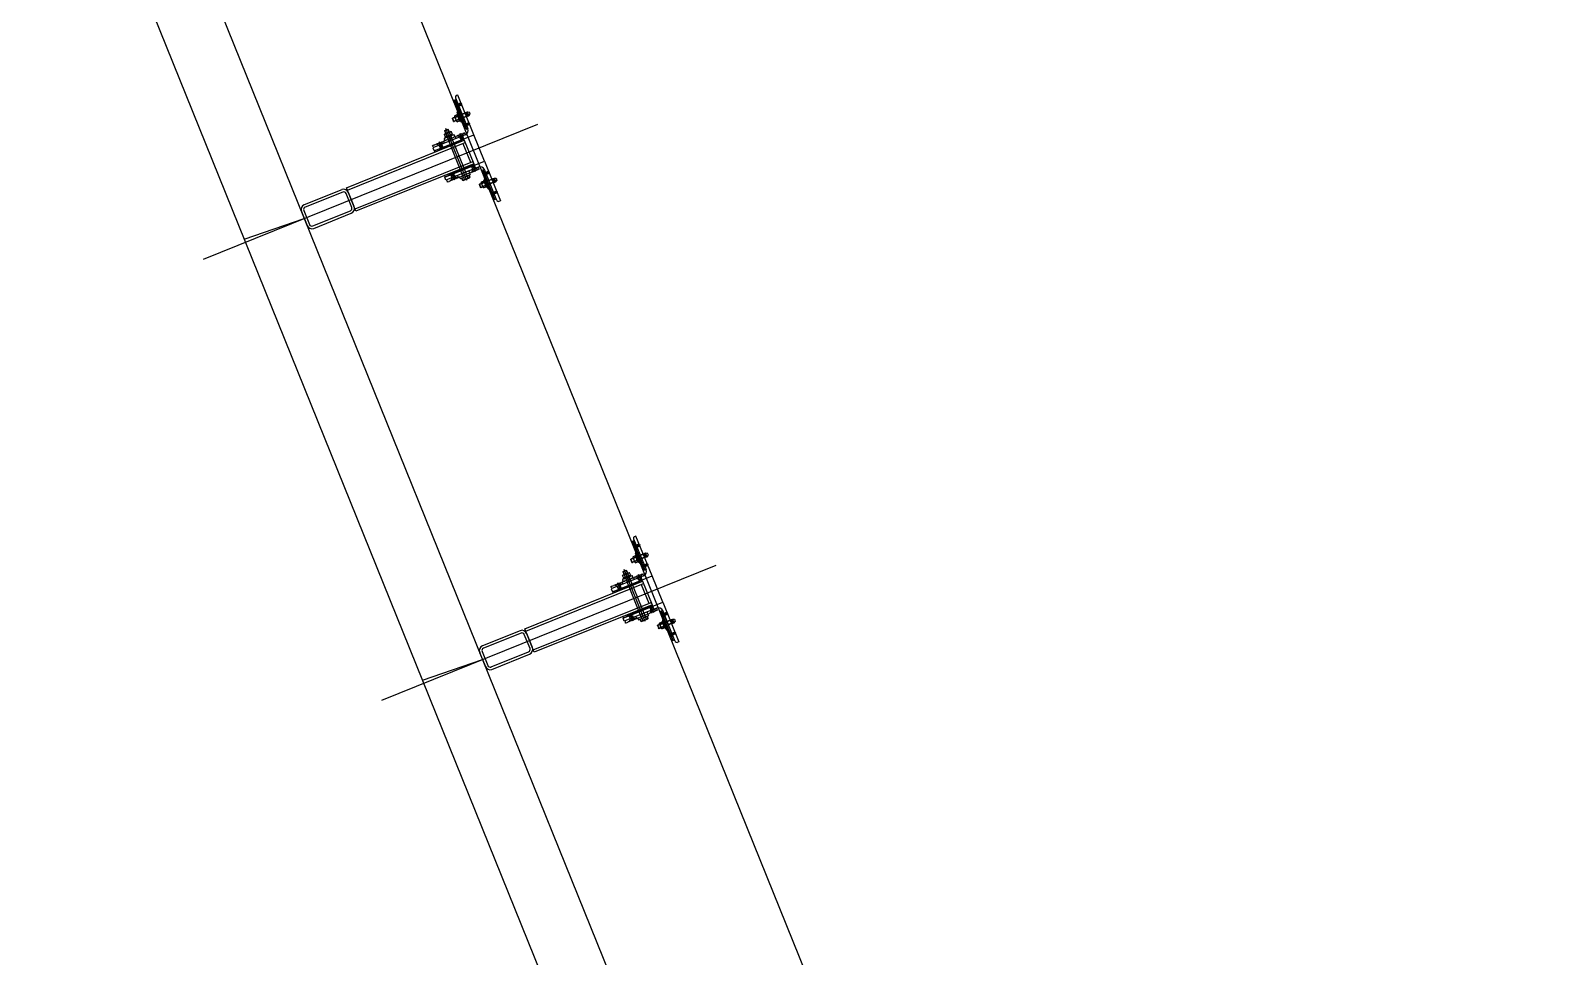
# Model space of a CAD drawing. Extents: x 809487 to 809680, y 818779 to 819225.
# Drawn here: x 809525.603 to 809530.392, y 818970.139 to 818973.064 of the extents above; entities that cross this region are included whole.
import ezdxf

# ---------------------------------------------------------------- set-up
doc = ezdxf.new("R2010")
doc.units = 0
for name, color, linetype in [('Default', 7, 'Continuous'), ('F-Glazing', 7, 'Continuous'), ('MAJ223__', 7, 'Continuous'), ('MAJ292_1', 7, 'Continuous'), ('MAJ292__', 7, 'Continuous'), ('MAJ314__scope', 7, 'Continuous'), ('MAJ318__', 7, 'Continuous'), ('MAJ322__', 7, 'Continuous'), ('MAJ325__', 7, 'Continuous'), ('MAJ520__', 7, 'Continuous'), ('WELDING', 7, 'Continuous')]:
    doc.layers.add(name, color=color, linetype=linetype)

# ---------------------------------------------------------------- blocks, each defined once
blk = doc.blocks.new('A$C62E2240C')
at = {"layer": 'MAJ223__'}
for p, q in [((-0.005, -0.01), (0.0181, -0.01)), ((0.005, -0.0058), (0.0135, -0.0058)), ((0.005, -0.0142), (0.0135, -0.0142)), ((0.0127, -0.005), (0.0127, -0.015))]:
    blk.add_line(p, q, dxfattribs=at)
blk.add_lwpolyline([(0, 0), (0.005, -0.005), (0.005, -0.015), (0, -0.02)], close=True, dxfattribs=at)
for points in [[(0, -0.0113), (0.0033, -0.0113), (0.0033, -0.0088), (0, -0.0088)], [(0.005, -0.005), (0.0127, -0.005), (0.0135, -0.0058), (0.0135, -0.0142), (0.0127, -0.015), (0.005, -0.015)]]:
    blk.add_lwpolyline(points, dxfattribs=at)
blk = doc.blocks.new('TM12NUT')
at = {"layer": 'Default'}
for p, q in [((0.0078, 0), (-0.0078, 0)), ((-0.0104, -0.0015), (-0.0104, -0.0085)), ((-0.0078, -0.01), (0.0078, -0.01)), ((-0.0052, -0.0085), (-0.0052, -0.0015)), ((0.0052, -0.0085), (0.0052, -0.0015)), ((0.0104, -0.0085), (0.0104, -0.0015))]:
    blk.add_line(p, q, dxfattribs=at)
for centre, radius, start, end in [((0, -0.0098), 0.00979, 57.7958, 122.2042), ((0.0078, -0.003), 0.00301, 30, 150), ((-0.0078, -0.003), 0.00301, 30, 150), ((-0.0078, -0.007), 0.00301, 210, 330), ((0, -0.0002), 0.00979, 237.7958, 302.2042), ((0.0078, -0.007), 0.00301, 210, 330)]:
    blk.add_arc(centre, radius, start, end, dxfattribs=at)
blk = doc.blocks.new('M12_WASH')
at = {"layer": 'Default'}
for p, q in [((0.0025, 0.0016), (0, 0.0009)), ((0, -0.0016), (0.0025, -0.0009))]:
    blk.add_line(p, q, dxfattribs=at)
blk.add_lwpolyline([(0, -0.012), (0.0025, -0.012), (0.0025, 0.012), (0, 0.012)], close=True, dxfattribs=at)
blk = doc.blocks.new('A$C392C4054')
at = {"layer": 'Default'}
for p, q in [((0.013, 0.05), (0, 0.05)), ((0.013, 0.047), (0, 0.047)), ((0.0016, 0.0468), (0.0016, 0)), ((0.0114, 0.0468), (0.0114, 0))]:
    blk.add_line(p, q, dxfattribs=at)
at = {"layer": 'MAJ292_1'}
for p, q in [((0.0005, 0.047), (0.0005, 0.0468)), ((0.0125, 0.047), (0.0125, 0.0468))]:
    blk.add_line(p, q, dxfattribs=at)
at = {"layer": 'MAJ318__'}
for p, q in [((0, 0.0517), (0.003, 0.057)), ((0, 0.0468), (0, 0.0517)), ((0.013, 0.0515), (0, 0.0515)), ((0.01, 0.057), (0.003, 0.057)), ((0.013, 0.0517), (0.01, 0.057)), ((0.013, 0.0468), (0.013, 0.0517)), ((0.013, 0.0468), (0, 0.0468)), ((0.0005, 0.0468), (0.0005, 0.0011)), ((0.0005, 0.0011), (0.0016, 0)), ((0.0125, 0.0011), (0.0005, 0.0011)), ((0.0054, 0), (0.0016, 0)), ((0.0065, 0.0011), (0.0054, 0)), ((0.0065, 0.0011), (0.0076, 0)), ((0.0114, 0), (0.0076, 0)), ((0.0114, 0), (0.0125, 0.0011)), ((0.0125, 0.0468), (0.0125, 0.0011))]:
    blk.add_line(p, q, dxfattribs=at)
blk = doc.blocks.new('M06MC13')
at = {"layer": 'Default'}
for p, q in [((-0.005, 0), (0.018, 0)), ((0.003, 0.0025), (0.013, 0.0025)), ((0.0125, -0.003), (0.0125, 0.003)), ((0.003, -0.0025), (0.013, -0.0025))]:
    blk.add_line(p, q, dxfattribs=at)
blk.add_lwpolyline([(0, -0.006), (0.003, -0.003), (0.003, 0.003), (0, 0.006)], close=True, dxfattribs=at)
for points in [[(0, 0.00075), (0.002, 0.00075), (0.002, -0.00075), (0, -0.00075)], [(0.003, -0.003), (0.0125, -0.003), (0.013, -0.0025), (0.013, 0.0025), (0.0125, 0.003), (0.003, 0.003)]]:
    blk.add_lwpolyline(points, dxfattribs=at)
blk = doc.blocks.new('M12HB160')
at = {"layer": 'Default'}
for p, q in [((-0.013, 0), (0.165, 0)), ((0.125, 0.005), (0.16, 0.005)), ((0.159, -0.006), (0.159, 0.006)), ((0.125, -0.005), (0.16, -0.005))]:
    blk.add_line(p, q, dxfattribs=at)
blk.add_lwpolyline([(-0.0065, -0.012), (-0.008, -0.0105), (-0.008, 0.0105), (-0.0065, 0.012), (0, 0.012), (0, -0.012)], close=True, dxfattribs=at)
for points in [[(-0.0064, 0.006), (0, 0.006), (0, 0.012), (-0.0064, 0.012)], [(0, -0.006), (0.159, -0.006), (0.16, -0.005), (0.16, 0.005), (0.159, 0.006), (0, 0.006)], [(0.124, -0.006), (0.125, -0.005), (0.125, 0.005), (0.124, 0.006)], [(-0.0064, -0.012), (0, -0.012), (0, -0.006), (-0.0064, -0.006)]]:
    blk.add_lwpolyline(points, dxfattribs=at)
for centre, radius, start, end in [((-0.0044, 0.009), 0.0036, 123.6264, 236.3736), ((0.004, 0), 0.012, 150, 210), ((-0.0044, -0.009), 0.0036, 123.6264, 236.3736)]:
    blk.add_arc(centre, radius, start, end, dxfattribs=at)
blk = doc.blocks.new('M12_NUT1')
at = {"layer": 'Default'}
blk.add_lwpolyline([(0.01, 0.0105), (0.01, -0.0105), (0.0085, -0.012), (0.0015, -0.012), (0, -0.0105), (0, 0.0105), (0.0015, 0.012), (0.0085, 0.012)], close=True, dxfattribs=at)
for points in [[(0.0016, 0.006), (0.0084, 0.006)], [(0.0016, 0.006), (0.0084, 0.006)], [(0.0084, -0.006), (0.0016, -0.006)], [(0.0084, -0.006), (0.0016, -0.006)]]:
    blk.add_lwpolyline(points, dxfattribs=at)
for centre, radius, start, end in [((0.0036, 0.009), 0.0036, 123.6264, 236.3736), ((0.012, 0), 0.012, 150, 210), ((0.0064, 0.009), 0.0036, 303.6264, 56.3736), ((-0.002, 0), 0.012, 330, 30), ((0.0036, -0.009), 0.0036, 123.6264, 236.3736), ((0.0064, -0.009), 0.0036, 303.6264, 56.3736)]:
    blk.add_arc(centre, radius, start, end, dxfattribs=at)

msp = doc.modelspace()

# ---------------------------------------------------------------- linework, layer by layer
at = {"layer": 'F-Glazing'}
for p, q in [((809526.1491, 818972.3416), (809527.2043, 818972.7679)), ((809527.0357, 818972.6513), (809527.002, 818972.7347)), ((809526.968, 818972.707), (809526.992, 818972.6476)), ((809527.0357, 818972.6513), (809527.0357, 818972.6513)), ((809526.7119, 818970.9488), (809527.7671, 818971.3751)), ((809527.5985, 818971.2585), (809527.5648, 818971.3419)), ((809527.5307, 818971.3142), (809527.5547, 818971.2548)), ((809527.5985, 818971.2585), (809527.5985, 818971.2585))]:
    msp.add_line(p, q, dxfattribs=at)
for points in [[(809526.9724, 818972.7174), (809526.9705, 818972.722), (809526.8799, 818972.68), (809526.878, 818972.6846)], [(809527.0024, 818972.6432), (809527.0042, 818972.6386), (809526.9099, 818972.6058), (809526.9117, 818972.6012)], [(809527.5351, 818971.3246), (809527.5333, 818971.3292), (809527.4426, 818971.2872), (809527.4408, 818971.2918)], [(809527.5651, 818971.2504), (809527.567, 818971.2458), (809527.4726, 818971.213), (809527.4745, 818971.2084)]]:
    msp.add_lwpolyline(points, close=True, dxfattribs=at)
at = {"layer": 'MAJ223__'}
for points in [[(809526.9082, 818972.7157), (809526.9102, 818972.7149), (809526.911, 818972.7168), (809526.913, 818972.716), (809526.9138, 818972.718), (809526.9157, 818972.7171), (809526.9166, 818972.7191), (809526.9185, 818972.7183), (809526.9194, 818972.7202), (809526.9213, 818972.7194), (809526.9221, 818972.7213), (809526.9241, 818972.7205), (809526.9249, 818972.7225), (809526.9269, 818972.7216), (809526.9277, 818972.7236), (809526.9297, 818972.7227), (809526.9305, 818972.7247), (809526.9324, 818972.7239), (809526.9333, 818972.7258), (809526.9352, 818972.725), (809526.936, 818972.7269), (809526.938, 818972.7261), (809526.9388, 818972.7281), (809526.9408, 818972.7272), (809526.9416, 818972.7292), (809526.9436, 818972.7284), (809526.9458, 818972.7228), (809526.9096, 818972.7082), (809526.9074, 818972.7138)], [(809526.9551, 818972.5998), (809526.9559, 818972.6018), (809526.9578, 818972.6009), (809526.9587, 818972.6029), (809526.9606, 818972.6021), (809526.9614, 818972.604), (809526.9634, 818972.6032), (809526.9642, 818972.6051), (809526.9662, 818972.6043), (809526.967, 818972.6063), (809526.969, 818972.6054), (809526.9698, 818972.6074), (809526.9717, 818972.6066), (809526.9726, 818972.6085), (809526.9745, 818972.6077), (809526.9754, 818972.6096), (809526.9773, 818972.6088), (809526.9781, 818972.6108), (809526.9801, 818972.6099), (809526.9809, 818972.6119), (809526.9829, 818972.6111), (809526.9837, 818972.613), (809526.9857, 818972.6122), (809526.9865, 818972.6141), (809526.9884, 818972.6133), (809526.9893, 818972.6153), (809526.987, 818972.6208), (809526.9509, 818972.6062), (809526.9531, 818972.6006)], [(809527.471, 818971.3229), (809527.4729, 818971.3221), (809527.4737, 818971.324), (809527.4757, 818971.3232), (809527.4765, 818971.3252), (809527.4785, 818971.3243), (809527.4793, 818971.3263), (809527.4813, 818971.3254), (809527.4821, 818971.3274), (809527.484, 818971.3266), (809527.4849, 818971.3285), (809527.4868, 818971.3277), (809527.4876, 818971.3296), (809527.4896, 818971.3288), (809527.4904, 818971.3308), (809527.4924, 818971.3299), (809527.4932, 818971.3319), (809527.4952, 818971.3311), (809527.496, 818971.333), (809527.4979, 818971.3322), (809527.4988, 818971.3341), (809527.5007, 818971.3333), (809527.5016, 818971.3353), (809527.5035, 818971.3344), (809527.5043, 818971.3364), (809527.5063, 818971.3356), (809527.5085, 818971.33), (809527.4724, 818971.3154), (809527.4701, 818971.321)], [(809527.5178, 818971.207), (809527.5186, 818971.209), (809527.5206, 818971.2081), (809527.5214, 818971.2101), (809527.5233, 818971.2093), (809527.5242, 818971.2112), (809527.5261, 818971.2104), (809527.527, 818971.2123), (809527.5289, 818971.2115), (809527.5297, 818971.2135), (809527.5317, 818971.2126), (809527.5325, 818971.2146), (809527.5345, 818971.2138), (809527.5353, 818971.2157), (809527.5373, 818971.2149), (809527.5381, 818971.2168), (809527.54, 818971.216), (809527.5409, 818971.218), (809527.5428, 818971.2171), (809527.5436, 818971.2191), (809527.5456, 818971.2182), (809527.5464, 818971.2202), (809527.5484, 818971.2194), (809527.5492, 818971.2213), (809527.5512, 818971.2205), (809527.552, 818971.2224), (809527.5497, 818971.228), (809527.5136, 818971.2134), (809527.5158, 818971.2078)]]:
    msp.add_lwpolyline(points, close=True, dxfattribs=at)
at = {"layer": 'MAJ292__'}
for p, q in [((809526.6034, 818972.5597), (809526.9754, 818972.71)), ((809526.6274, 818972.5003), (809526.9994, 818972.6506)), ((809527.1662, 818971.1669), (809527.5381, 818971.3172)), ((809527.1901, 818971.1075), (809527.5621, 818971.2578))]:
    msp.add_line(p, q, dxfattribs=at)
for points in [[(809526.8731, 818972.6934), (809526.8769, 818972.6842), (809527.002, 818972.7347), (809526.9515, 818972.8599), (809526.9468, 818972.858)], [(809526.9441, 818972.8515), (809526.9834, 818972.7542)], [(809526.9751, 818972.7346), (809526.8731, 818972.6934)], [(809526.9143, 818972.5914), (809526.9106, 818972.6007), (809527.0357, 818972.6513), (809527.0863, 818972.5261), (809527.0817, 818972.5242)], [(809527.0163, 818972.6326), (809526.9143, 818972.5914)], [(809527.0752, 818972.527), (809527.0358, 818972.6244)], [(809526.5856, 818972.5611), (809526.4669, 818972.5131)], [(809526.5886, 818972.5537), (809526.4699, 818972.5057)], [(809526.617, 818972.5048), (809526.599, 818972.5493)], [(809526.6244, 818972.5078), (809526.6064, 818972.5523)], [(809526.4581, 818972.4923), (809526.4761, 818972.4478)], [(809526.4655, 818972.4953), (809526.4835, 818972.4508)], [(809526.4939, 818972.4464), (809526.6126, 818972.4943)], [(809526.4969, 818972.439), (809526.6156, 818972.4869)], [(809527.4358, 818971.3006), (809527.4396, 818971.2914), (809527.5648, 818971.3419), (809527.5142, 818971.4671), (809527.5095, 818971.4652)], [(809527.5068, 818971.4587), (809527.5461, 818971.3614)], [(809527.5378, 818971.3418), (809527.4358, 818971.3006)], [(809527.477, 818971.1986), (809527.4733, 818971.2079), (809527.5985, 818971.2585), (809527.649, 818971.1333), (809527.6444, 818971.1314)], [(809527.579, 818971.2398), (809527.477, 818971.1986)], [(809527.6379, 818971.1342), (809527.5986, 818971.2316)], [(809527.1483, 818971.1683), (809527.0297, 818971.1203)], [(809527.1513, 818971.1609), (809527.0327, 818971.1129)], [(809527.1797, 818971.112), (809527.1618, 818971.1565)], [(809527.1872, 818971.1149), (809527.1692, 818971.1595)], [(809527.0208, 818971.0995), (809527.0388, 818971.055)], [(809527.0282, 818971.1025), (809527.0462, 818971.058)], [(809527.0566, 818971.0536), (809527.1753, 818971.1015)], [(809527.0596, 818971.0462), (809527.1783, 818971.0941)]]:
    msp.add_lwpolyline(points, dxfattribs=at)
for points in [[(809526.6304, 818972.4929), (809526.6004, 818972.5671), (809526.9724, 818972.7174), (809527.0024, 818972.6432)], [(809527.1931, 818971.1001), (809527.1632, 818971.1743), (809527.5351, 818971.3246), (809527.5651, 818971.2504)]]:
    msp.add_lwpolyline(points, close=True, dxfattribs=at)
for centre, radius, start, end in [((809526.9487, 818972.8534), 0.005, 112, 202), ((809526.9695, 818972.7485), 0.015, 292, 22), ((809527.0219, 818972.6187), 0.015, 22, 112), ((809526.5916, 818972.5463), 0.016, 22, 112), ((809526.5916, 818972.5463), 0.008, 22, 112), ((809527.0798, 818972.5289), 0.005, 202, 292), ((809526.4729, 818972.4983), 0.016, 112, 202), ((809526.4729, 818972.4983), 0.008, 112, 202), ((809526.6096, 818972.5018), 0.008, 292, 22), ((809526.6096, 818972.5018), 0.016, 292, 22), ((809526.4909, 818972.4538), 0.016, 202, 292), ((809526.4909, 818972.4538), 0.008, 202, 292), ((809527.5114, 818971.4606), 0.005, 112, 202), ((809527.5322, 818971.3557), 0.015, 292, 22), ((809527.5847, 818971.2259), 0.015, 22, 112), ((809527.1543, 818971.1535), 0.016, 22, 112), ((809527.1543, 818971.1535), 0.008, 22, 112), ((809527.0357, 818971.1055), 0.016, 112, 202), ((809527.0357, 818971.1055), 0.008, 112, 202), ((809527.1723, 818971.109), 0.008, 292, 22), ((809527.1723, 818971.109), 0.016, 292, 22), ((809527.6425, 818971.1361), 0.005, 202, 292), ((809527.0536, 818971.061), 0.016, 202, 292), ((809527.0536, 818971.061), 0.008, 202, 292)]:
    msp.add_arc(centre, radius, start, end, dxfattribs=at)
at = {"layer": 'MAJ314__scope'}
for p, q in [((809525.7919, 818974.1412), (809529.8586, 818964.0758)), ((809525.6026, 818974.076), (809529.6732, 818964.0008)), ((809526.4494, 818974.0492), (809530.3919, 818964.2912)), ((809526.2777, 818972.4049), (809526.4671, 818972.4701)), ((809526.8404, 818971.0122), (809527.0298, 818971.0774))]:
    msp.add_line(p, q, dxfattribs=at)
at = {"layer": 'MAJ322__'}
for points in [[(809526.9406, 818972.8441), (809526.9461, 818972.8464), (809526.9836, 818972.7538), (809526.978, 818972.7515)], [(809526.9751, 818972.7346), (809526.8749, 818972.6941), (809526.8721, 818972.7011), (809526.874, 818972.7003), (809526.8748, 818972.7022), (809526.8768, 818972.7014), (809526.8776, 818972.7033), (809526.8796, 818972.7025), (809526.8804, 818972.7045), (809526.8824, 818972.7036), (809526.8832, 818972.7056), (809526.8851, 818972.7048), (809526.886, 818972.7067), (809526.8879, 818972.7059), (809526.8888, 818972.7078), (809526.8907, 818972.707), (809526.8915, 818972.709), (809526.8935, 818972.7081), (809526.8943, 818972.7101), (809526.8963, 818972.7093), (809526.8971, 818972.7112), (809526.8991, 818972.7104), (809526.8999, 818972.7123), (809526.9018, 818972.7115), (809526.9027, 818972.7135), (809526.9046, 818972.7126), (809526.9054, 818972.7146), (809526.9074, 818972.7138), (809526.9082, 818972.7157), (809526.9102, 818972.7149), (809526.911, 818972.7168), (809526.913, 818972.716), (809526.9138, 818972.718), (809526.9157, 818972.7171), (809526.9166, 818972.7191), (809526.9185, 818972.7183), (809526.9194, 818972.7202), (809526.9213, 818972.7194), (809526.9221, 818972.7213), (809526.9241, 818972.7205), (809526.9249, 818972.7225), (809526.9269, 818972.7216), (809526.9277, 818972.7236), (809526.9297, 818972.7227), (809526.9305, 818972.7247), (809526.9324, 818972.7239), (809526.9333, 818972.7258), (809526.9352, 818972.725), (809526.936, 818972.7269), (809526.938, 818972.7261), (809526.9388, 818972.7281), (809526.9408, 818972.7272), (809526.9416, 818972.7292), (809526.9436, 818972.7284), (809526.9444, 818972.7303), (809526.9463, 818972.7295), (809526.9472, 818972.7314), (809526.9491, 818972.7306), (809526.95, 818972.7326), (809526.9519, 818972.7317), (809526.9527, 818972.7337), (809526.9547, 818972.7329), (809526.9555, 818972.7348), (809526.9575, 818972.734), (809526.9583, 818972.7359), (809526.9602, 818972.7351), (809526.9611, 818972.7371), (809526.963, 818972.7362), (809526.9639, 818972.7382), (809526.9658, 818972.7374), (809526.9666, 818972.7393), (809526.9686, 818972.7385), (809526.9694, 818972.7404), (809526.9714, 818972.7396), (809526.9715, 818972.7396), (809526.9723, 818972.7416)], [(809527.0163, 818972.6326), (809526.9161, 818972.5922), (809526.9189, 818972.5852), (809526.9197, 818972.5872), (809526.9217, 818972.5863), (809526.9225, 818972.5883), (809526.9245, 818972.5874), (809526.9253, 818972.5894), (809526.9272, 818972.5886), (809526.9281, 818972.5905), (809526.93, 818972.5897), (809526.9308, 818972.5917), (809526.9328, 818972.5908), (809526.9336, 818972.5928), (809526.9356, 818972.5919), (809526.9364, 818972.5939), (809526.9384, 818972.5931), (809526.9392, 818972.595), (809526.9411, 818972.5942), (809526.942, 818972.5961), (809526.9439, 818972.5953), (809526.9448, 818972.5973), (809526.9467, 818972.5964), (809526.9475, 818972.5984), (809526.9495, 818972.5976), (809526.9503, 818972.5995), (809526.9523, 818972.5987), (809526.9531, 818972.6006), (809526.9551, 818972.5998), (809526.9559, 818972.6018), (809526.9578, 818972.6009), (809526.9587, 818972.6029), (809526.9606, 818972.6021), (809526.9614, 818972.604), (809526.9634, 818972.6032), (809526.9642, 818972.6051), (809526.9662, 818972.6043), (809526.967, 818972.6063), (809526.969, 818972.6054), (809526.9698, 818972.6074), (809526.9717, 818972.6066), (809526.9726, 818972.6085), (809526.9745, 818972.6077), (809526.9754, 818972.6096), (809526.9773, 818972.6088), (809526.9781, 818972.6108), (809526.9801, 818972.6099), (809526.9809, 818972.6119), (809526.9829, 818972.6111), (809526.9837, 818972.613), (809526.9857, 818972.6122), (809526.9865, 818972.6141), (809526.9884, 818972.6133), (809526.9893, 818972.6153), (809526.9912, 818972.6144), (809526.992, 818972.6164), (809526.994, 818972.6155), (809526.9948, 818972.6175), (809526.9968, 818972.6167), (809526.9976, 818972.6186), (809526.9996, 818972.6178), (809527.0004, 818972.6197), (809527.0023, 818972.6189), (809527.0032, 818972.6209), (809527.0051, 818972.62), (809527.006, 818972.622), (809527.0079, 818972.6212), (809527.0087, 818972.6231), (809527.0107, 818972.6223), (809527.0115, 818972.6242), (809527.0135, 818972.6234), (809527.0143, 818972.6254), (809527.0162, 818972.6245), (809527.0171, 818972.6265), (809527.0172, 818972.6265), (809527.0191, 818972.6257)], [(809527.0675, 818972.5299), (809527.0731, 818972.5322), (809527.0357, 818972.6248), (809527.0301, 818972.6225)], [(809527.5033, 818971.4513), (809527.5089, 818971.4536), (809527.5463, 818971.361), (809527.5407, 818971.3587)], [(809527.5378, 818971.3418), (809527.4376, 818971.3013), (809527.4348, 818971.3083), (809527.4367, 818971.3075), (809527.4376, 818971.3094), (809527.4395, 818971.3086), (809527.4404, 818971.3105), (809527.4423, 818971.3097), (809527.4431, 818971.3117), (809527.4451, 818971.3108), (809527.4459, 818971.3128), (809527.4479, 818971.312), (809527.4487, 818971.3139), (809527.4507, 818971.3131), (809527.4515, 818971.315), (809527.4534, 818971.3142), (809527.4543, 818971.3162), (809527.4562, 818971.3153), (809527.457, 818971.3173), (809527.459, 818971.3165), (809527.4598, 818971.3184), (809527.4618, 818971.3176), (809527.4626, 818971.3195), (809527.4646, 818971.3187), (809527.4654, 818971.3207), (809527.4673, 818971.3198), (809527.4682, 818971.3218), (809527.4701, 818971.321), (809527.471, 818971.3229), (809527.4729, 818971.3221), (809527.4737, 818971.324), (809527.4757, 818971.3232), (809527.4765, 818971.3252), (809527.4785, 818971.3243), (809527.4793, 818971.3263), (809527.4813, 818971.3254), (809527.4821, 818971.3274), (809527.484, 818971.3266), (809527.4849, 818971.3285), (809527.4868, 818971.3277), (809527.4876, 818971.3296), (809527.4896, 818971.3288), (809527.4904, 818971.3308), (809527.4924, 818971.3299), (809527.4932, 818971.3319), (809527.4952, 818971.3311), (809527.496, 818971.333), (809527.4979, 818971.3322), (809527.4988, 818971.3341), (809527.5007, 818971.3333), (809527.5016, 818971.3353), (809527.5035, 818971.3344), (809527.5043, 818971.3364), (809527.5063, 818971.3356), (809527.5071, 818971.3375), (809527.5091, 818971.3367), (809527.5099, 818971.3386), (809527.5119, 818971.3378), (809527.5127, 818971.3398), (809527.5146, 818971.3389), (809527.5155, 818971.3409), (809527.5174, 818971.3401), (809527.5182, 818971.342), (809527.5202, 818971.3412), (809527.521, 818971.3431), (809527.523, 818971.3423), (809527.5238, 818971.3443), (809527.5258, 818971.3434), (809527.5266, 818971.3454), (809527.5285, 818971.3446), (809527.5294, 818971.3465), (809527.5313, 818971.3457), (809527.5322, 818971.3476), (809527.5341, 818971.3468), (809527.5342, 818971.3468), (809527.535, 818971.3488)], [(809527.579, 818971.2398), (809527.4788, 818971.1994), (809527.4816, 818971.1924), (809527.4825, 818971.1944), (809527.4844, 818971.1935), (809527.4852, 818971.1955), (809527.4872, 818971.1946), (809527.488, 818971.1966), (809527.49, 818971.1958), (809527.4908, 818971.1977), (809527.4927, 818971.1969), (809527.4936, 818971.1988), (809527.4955, 818971.198), (809527.4964, 818971.2), (809527.4983, 818971.1991), (809527.4991, 818971.2011), (809527.5011, 818971.2003), (809527.5019, 818971.2022), (809527.5039, 818971.2014), (809527.5047, 818971.2033), (809527.5067, 818971.2025), (809527.5075, 818971.2045), (809527.5094, 818971.2036), (809527.5103, 818971.2056), (809527.5122, 818971.2048), (809527.513, 818971.2067), (809527.515, 818971.2059), (809527.5158, 818971.2078), (809527.5178, 818971.207), (809527.5186, 818971.209), (809527.5206, 818971.2081), (809527.5214, 818971.2101), (809527.5233, 818971.2093), (809527.5242, 818971.2112), (809527.5261, 818971.2104), (809527.527, 818971.2123), (809527.5289, 818971.2115), (809527.5297, 818971.2135), (809527.5317, 818971.2126), (809527.5325, 818971.2146), (809527.5345, 818971.2138), (809527.5353, 818971.2157), (809527.5373, 818971.2149), (809527.5381, 818971.2168), (809527.54, 818971.216), (809527.5409, 818971.218), (809527.5428, 818971.2171), (809527.5436, 818971.2191), (809527.5456, 818971.2182), (809527.5464, 818971.2202), (809527.5484, 818971.2194), (809527.5492, 818971.2213), (809527.5512, 818971.2205), (809527.552, 818971.2224), (809527.5539, 818971.2216), (809527.5548, 818971.2236), (809527.5567, 818971.2227), (809527.5576, 818971.2247), (809527.5595, 818971.2239), (809527.5603, 818971.2258), (809527.5623, 818971.225), (809527.5631, 818971.2269), (809527.5651, 818971.2261), (809527.5659, 818971.2281), (809527.5679, 818971.2272), (809527.5687, 818971.2292), (809527.5706, 818971.2284), (809527.5715, 818971.2303), (809527.5734, 818971.2295), (809527.5742, 818971.2314), (809527.5762, 818971.2306), (809527.577, 818971.2326), (809527.579, 818971.2317), (809527.5798, 818971.2337), (809527.5799, 818971.2337), (809527.5818, 818971.2329)], [(809527.6302, 818971.1371), (809527.6358, 818971.1394), (809527.5984, 818971.232), (809527.5928, 818971.2297)]]:
    msp.add_lwpolyline(points, close=True, dxfattribs=at)
for points in [[(809526.9619, 818972.7754), (809526.957, 818972.7874), (809526.9574, 818972.7904), (809526.9551, 818972.7922), (809526.9499, 818972.8051)], [(809526.9504, 818972.8064), (809526.9564, 818972.8089), (809526.9692, 818972.7773), (809526.9632, 818972.7749)], [(809526.9087, 818972.7213), (809526.9105, 818972.7166), (809526.911, 818972.7168), (809526.913, 818972.716), (809526.9138, 818972.718), (809526.9157, 818972.7171), (809526.9166, 818972.7191), (809526.9185, 818972.7183), (809526.9194, 818972.7202), (809526.9213, 818972.7194), (809526.9221, 818972.7213)], [(809526.9389, 818972.7346), (809526.9269, 818972.7297), (809526.9251, 818972.7274), (809526.9221, 818972.7278), (809526.9092, 818972.7226)], [(809526.9221, 818972.7213), (809526.9241, 818972.7205), (809526.9249, 818972.7225), (809526.9269, 818972.7216), (809526.9277, 818972.7236), (809526.9297, 818972.7227), (809526.9305, 818972.7247), (809526.9324, 818972.7239), (809526.9333, 818972.7258), (809526.9352, 818972.725), (809526.936, 818972.7269), (809526.938, 818972.7261), (809526.9388, 818972.7281), (809526.9408, 818972.7272), (809526.9416, 818972.7292), (809526.9421, 818972.7294), (809526.9402, 818972.734)], [(809526.9592, 818972.5961), (809526.9574, 818972.6007), (809526.9578, 818972.6009), (809526.9587, 818972.6029), (809526.9606, 818972.6021), (809526.9614, 818972.604), (809526.9634, 818972.6032), (809526.9642, 818972.6051), (809526.9662, 818972.6043), (809526.967, 818972.6063), (809526.969, 818972.6054)], [(809526.9902, 818972.6075), (809526.9783, 818972.6027), (809526.9753, 818972.6031), (809526.9734, 818972.6008), (809526.9605, 818972.5956)], [(809526.969, 818972.6054), (809526.9698, 818972.6074), (809526.9717, 818972.6066), (809526.9726, 818972.6085), (809526.9745, 818972.6077), (809526.9754, 818972.6096), (809526.9773, 818972.6088), (809526.9781, 818972.6108), (809526.9801, 818972.6099), (809526.9809, 818972.6119), (809526.9829, 818972.6111), (809526.9837, 818972.613), (809526.9857, 818972.6122), (809526.9865, 818972.6141), (809526.9884, 818972.6133), (809526.9889, 818972.6135), (809526.9908, 818972.6088)], [(809527.0351, 818972.5941), (809527.04, 818972.5821), (809527.0423, 818972.5803), (809527.0419, 818972.5773), (809527.0471, 818972.5644)], [(809527.0484, 818972.5639), (809527.0544, 818972.5663), (809527.0417, 818972.5978), (809527.0357, 818972.5954)], [(809527.5246, 818971.3826), (809527.5197, 818971.3946), (809527.5202, 818971.3976), (809527.5178, 818971.3994), (809527.5126, 818971.4123)], [(809527.5131, 818971.4136), (809527.5192, 818971.416), (809527.5319, 818971.3845), (809527.5259, 818971.3821)], [(809527.4714, 818971.3285), (809527.4733, 818971.3238), (809527.4737, 818971.324), (809527.4757, 818971.3232), (809527.4765, 818971.3252), (809527.4785, 818971.3243), (809527.4793, 818971.3263), (809527.4813, 818971.3254), (809527.4821, 818971.3274), (809527.484, 818971.3266), (809527.4849, 818971.3285)], [(809527.5016, 818971.3418), (809527.4897, 818971.3369), (809527.4878, 818971.3346), (809527.4848, 818971.335), (809527.472, 818971.3298)], [(809527.4849, 818971.3285), (809527.4868, 818971.3277), (809527.4876, 818971.3296), (809527.4896, 818971.3288), (809527.4904, 818971.3308), (809527.4924, 818971.3299), (809527.4932, 818971.3319), (809527.4952, 818971.3311), (809527.496, 818971.333), (809527.4979, 818971.3322), (809527.4988, 818971.3341), (809527.5007, 818971.3333), (809527.5016, 818971.3353), (809527.5035, 818971.3344), (809527.5043, 818971.3364), (809527.5048, 818971.3366), (809527.5029, 818971.3412)], [(809527.522, 818971.2033), (809527.5201, 818971.2079), (809527.5206, 818971.2081), (809527.5214, 818971.2101), (809527.5233, 818971.2093), (809527.5242, 818971.2112), (809527.5261, 818971.2104), (809527.527, 818971.2123), (809527.5289, 818971.2115), (809527.5297, 818971.2135), (809527.5317, 818971.2126)], [(809527.5529, 818971.2147), (809527.541, 818971.2099), (809527.538, 818971.2103), (809527.5362, 818971.208), (809527.5233, 818971.2028)], [(809527.5317, 818971.2126), (809527.5325, 818971.2146), (809527.5345, 818971.2138), (809527.5353, 818971.2157), (809527.5373, 818971.2149), (809527.5381, 818971.2168), (809527.54, 818971.216), (809527.5409, 818971.218), (809527.5428, 818971.2171), (809527.5436, 818971.2191), (809527.5456, 818971.2182), (809527.5464, 818971.2202), (809527.5484, 818971.2194), (809527.5492, 818971.2213), (809527.5512, 818971.2205), (809527.5516, 818971.2207), (809527.5535, 818971.216)], [(809527.5979, 818971.2013), (809527.6027, 818971.1893), (809527.605, 818971.1875), (809527.6046, 818971.1845), (809527.6098, 818971.1716)], [(809527.6111, 818971.1711), (809527.6172, 818971.1735), (809527.6044, 818971.205), (809527.5984, 818971.2026)]]:
    msp.add_lwpolyline(points, dxfattribs=at)
for centre, start, end in [((809526.9508, 818972.8055), 112, 202), ((809526.9628, 818972.7758), 202, 292), ((809526.9096, 818972.7217), 112, 202), ((809526.9393, 818972.7336), 22, 112), ((809526.9602, 818972.5965), 202, 292), ((809526.9898, 818972.6085), 292, 22), ((809527.036, 818972.5945), 112, 202), ((809527.048, 818972.5648), 202, 292), ((809527.5135, 818971.4127), 112, 202), ((809527.5255, 818971.383), 202, 292), ((809527.4723, 818971.3289), 112, 202), ((809527.502, 818971.3408), 22, 112), ((809527.5229, 818971.2037), 202, 292), ((809527.5526, 818971.2157), 292, 22), ((809527.5988, 818971.2017), 112, 202), ((809527.6108, 818971.172), 202, 292)]:
    msp.add_arc(centre, 0.001, start, end, dxfattribs=at)
at = {"layer": 'MAJ325__'}
for p, q in [((809526.942, 818972.8447), (809526.9794, 818972.7521)), ((809526.9551, 818972.8083), (809526.9678, 818972.7768)), ((809527.0689, 818972.5305), (809527.0315, 818972.6231)), ((809527.053, 818972.5657), (809527.0403, 818972.5973)), ((809527.5047, 818971.4519), (809527.5421, 818971.3593)), ((809527.5178, 818971.4155), (809527.5305, 818971.384)), ((809527.6316, 818971.1377), (809527.5942, 818971.2303)), ((809527.6158, 818971.1729), (809527.603, 818971.2045))]:
    msp.add_line(p, q, dxfattribs=at)

# ---------------------------------------------------------------- block references
at = {"layer": 'MAJ223__'}
for name, p, rotation in [('M06MC13', (809526.9493, 818972.8264), 21.999998599424746), ('A$C62E2240C', (809526.9691, 818972.7387), -68.00000140057527), ('M06MC13', (809527.0365, 818972.6107), 21.999998599424746), ('A$C62E2240C', (809526.9309, 818972.5917), 111.99999859942474), ('M06MC13', (809527.5121, 818971.4336), 21.999998599424746), ('A$C62E2240C', (809527.5318, 818971.3459), -68.00000140057527), ('A$C62E2240C', (809527.4937, 818971.1989), 111.99999859942474), ('M06MC13', (809527.5992, 818971.2179), 21.999998599424746)]:
    msp.add_blockref(name, p, dxfattribs=dict(at, rotation=rotation))
for name, p, yscale, rotation in [('M06MC13', (809526.9744, 818972.7644), -1.0000000000000002, 21.999998599424746), ('A$C62E2240C', (809526.8852, 818972.7048), -1.0000000000000002, -68.00000140057524), ('A$C62E2240C', (809527.0148, 818972.6256), -1.0000000000000004, 111.99999859942474), ('M06MC13', (809527.0615, 818972.5487), -1.0000000000000002, 21.999998599424746), ('M06MC13', (809527.5371, 818971.3716), -1.0000000000000002, 21.999998599424746), ('A$C62E2240C', (809527.448, 818971.312), -1.0000000000000002, -68.00000140057524), ('A$C62E2240C', (809527.5775, 818971.2328), -1.0000000000000004, 111.99999859942474), ('M06MC13', (809527.6243, 818971.1559), -1.0000000000000002, 21.999998599424746)]:
    msp.add_blockref(name, p, dxfattribs=dict(at, yscale=yscale, rotation=rotation))
at = {"layer": 'MAJ292__', "yscale": -1.0000000000000004, "rotation": 111.99999859942474}
for name, p in [('M12_NUT1', (809526.9236, 818972.7311)), ('M12_WASH', (809526.9245, 818972.7288)), ('M12_NUT1', (809527.4863, 818971.3383)), ('M12_WASH', (809527.4873, 818971.336))]:
    msp.add_blockref(name, p, dxfattribs=at)
at = {"layer": 'MAJ520__'}
for name, p, rotation in [('TM12NUT', (809526.954, 818972.7883), -68.00000140057527), ('M12_WASH', (809526.9563, 818972.7893), -158.00000140057526), ('TM12NUT', (809527.5167, 818971.3955), -68.00000140057527), ('M12_WASH', (809527.519, 818971.3965), -158.00000140057526)]:
    msp.add_blockref(name, p, dxfattribs=dict(at, rotation=rotation))
for name, p, yscale, rotation in [('M12HB160', (809526.9758, 818972.6017), -1.0000000000000004, 111.99999859942474), ('TM12NUT', (809527.0384, 818972.5793), -1.0000000000000004, 111.99999859942474), ('M12_WASH', (809527.0407, 818972.5803), -1.0000000000000002, -158.00000140057526), ('M12HB160', (809527.5386, 818971.2089), -1.0000000000000004, 111.99999859942474), ('TM12NUT', (809527.6011, 818971.1865), -1.0000000000000004, 111.99999859942474), ('M12_WASH', (809527.6034, 818971.1875), -1.0000000000000002, -158.00000140057526)]:
    msp.add_blockref(name, p, dxfattribs=dict(at, yscale=yscale, rotation=rotation))
at = {"layer": 'WELDING', "rotation": -68.00000140057527}
for p in [(809526.9343, 818972.7874), (809527.497, 818971.3946)]:
    msp.add_blockref('A$C392C4054', p, dxfattribs=at)
at = {"layer": 'WELDING', "yscale": -1.0000000000000004, "rotation": 111.99999859942474}
for p in [(809527.0236, 818972.5664), (809527.5863, 818971.1736)]:
    msp.add_blockref('A$C392C4054', p, dxfattribs=at)

doc.saveas('drawing.dxf')
